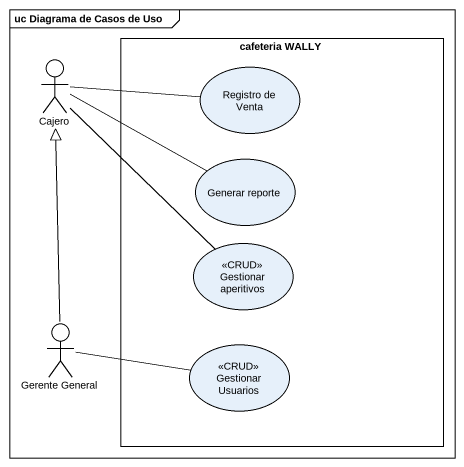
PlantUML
@startuml
mainframe uc Diagrama de Casos de Uso
actor Cajero
rectangle "cafeteria WALLY" as cafeteria_WALLY {
  usecase "Registro de Venta" as Registro_de_Venta
  usecase "Generar reporte" as Generar_reporte
  usecase "Gestionar aperitivos" as Gestionar_aperitivos <<CRUD>>
  usecase "Gestionar Usuarios" as Gestionar_Usuarios <<CRUD>>
}
actor "Gerente General" as Gerente_General
Cajero -right- Registro_de_Venta
Cajero -right- Generar_reporte
Cajero -right- Generar_reporte
Cajero -- Gestionar_aperitivos
Gerente_General -up-|> Cajero
Gerente_General -right- Gestionar_Usuarios
@enduml
